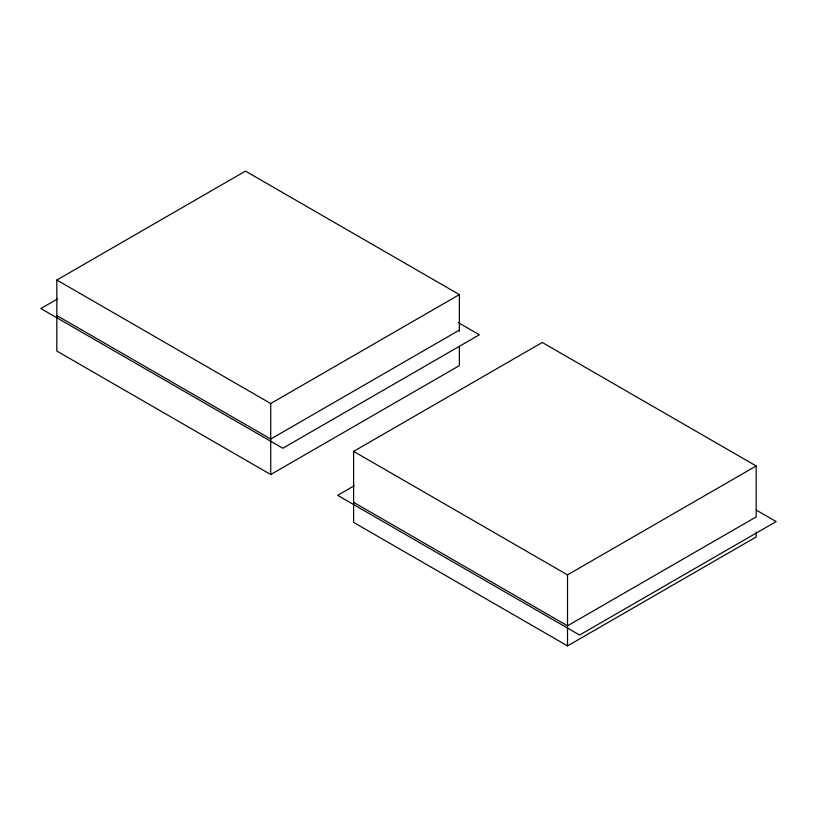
<?xml version="1.0" encoding="UTF-8"?>
<svg xmlns="http://www.w3.org/2000/svg" width="817" height="817" viewBox="0 0 817 817"><rect width="100%" height="100%" fill="white"/><g stroke="black" fill="none" stroke-linecap="round" stroke-linejoin="round"><path stroke-width="1.23" d="M459.379 346.602L459.379 365.618L270.723 474.534L56.822 351.044L56.822 280.027L245.468 171.11L459.379 294.61L459.379 331.385M57.415 298.981L40.85 308.54L282.835 448.247L479.354 334.786L458.357 322.664M56.822 280.027L270.723 403.527L459.379 294.61M459.379 330.109L270.723 439.035L56.822 315.536M756.174 531.959L756.174 536.973L567.519 645.89L353.608 522.39L353.608 451.382L542.263 342.466L756.174 465.956L756.174 516.906L567.519 625.822L353.608 502.322M354.2 485.768L337.646 495.337L579.621 635.044L776.15 521.573L756.266 510.094M353.608 451.382L567.519 574.882L756.174 465.956M567.519 574.882L567.519 645.89M270.723 403.527L270.723 474.534"/></g></svg>
